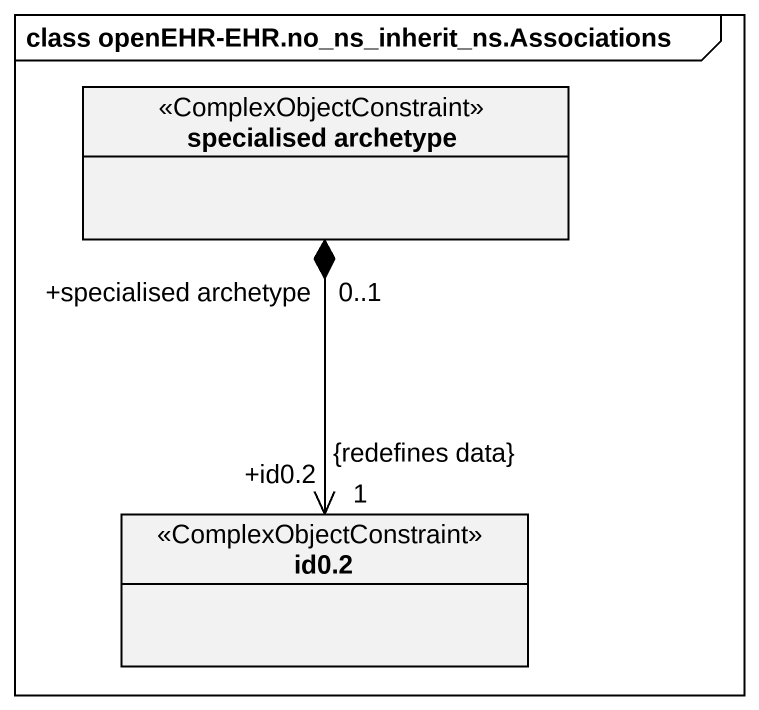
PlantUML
@startuml
mainframe class openEHR-EHR.no_ns_inherit_ns.Associations
hide circle
hide empty members
class "specialised archetype" as specialised_archetype <<ComplexObjectConstraint>>
class "id0.2" as id0_2 <<ComplexObjectConstraint>>
specialised_archetype "+specialised archetype\n0..1" *--> "+id0.2\n1\n{redefines data}" id0_2
@enduml
